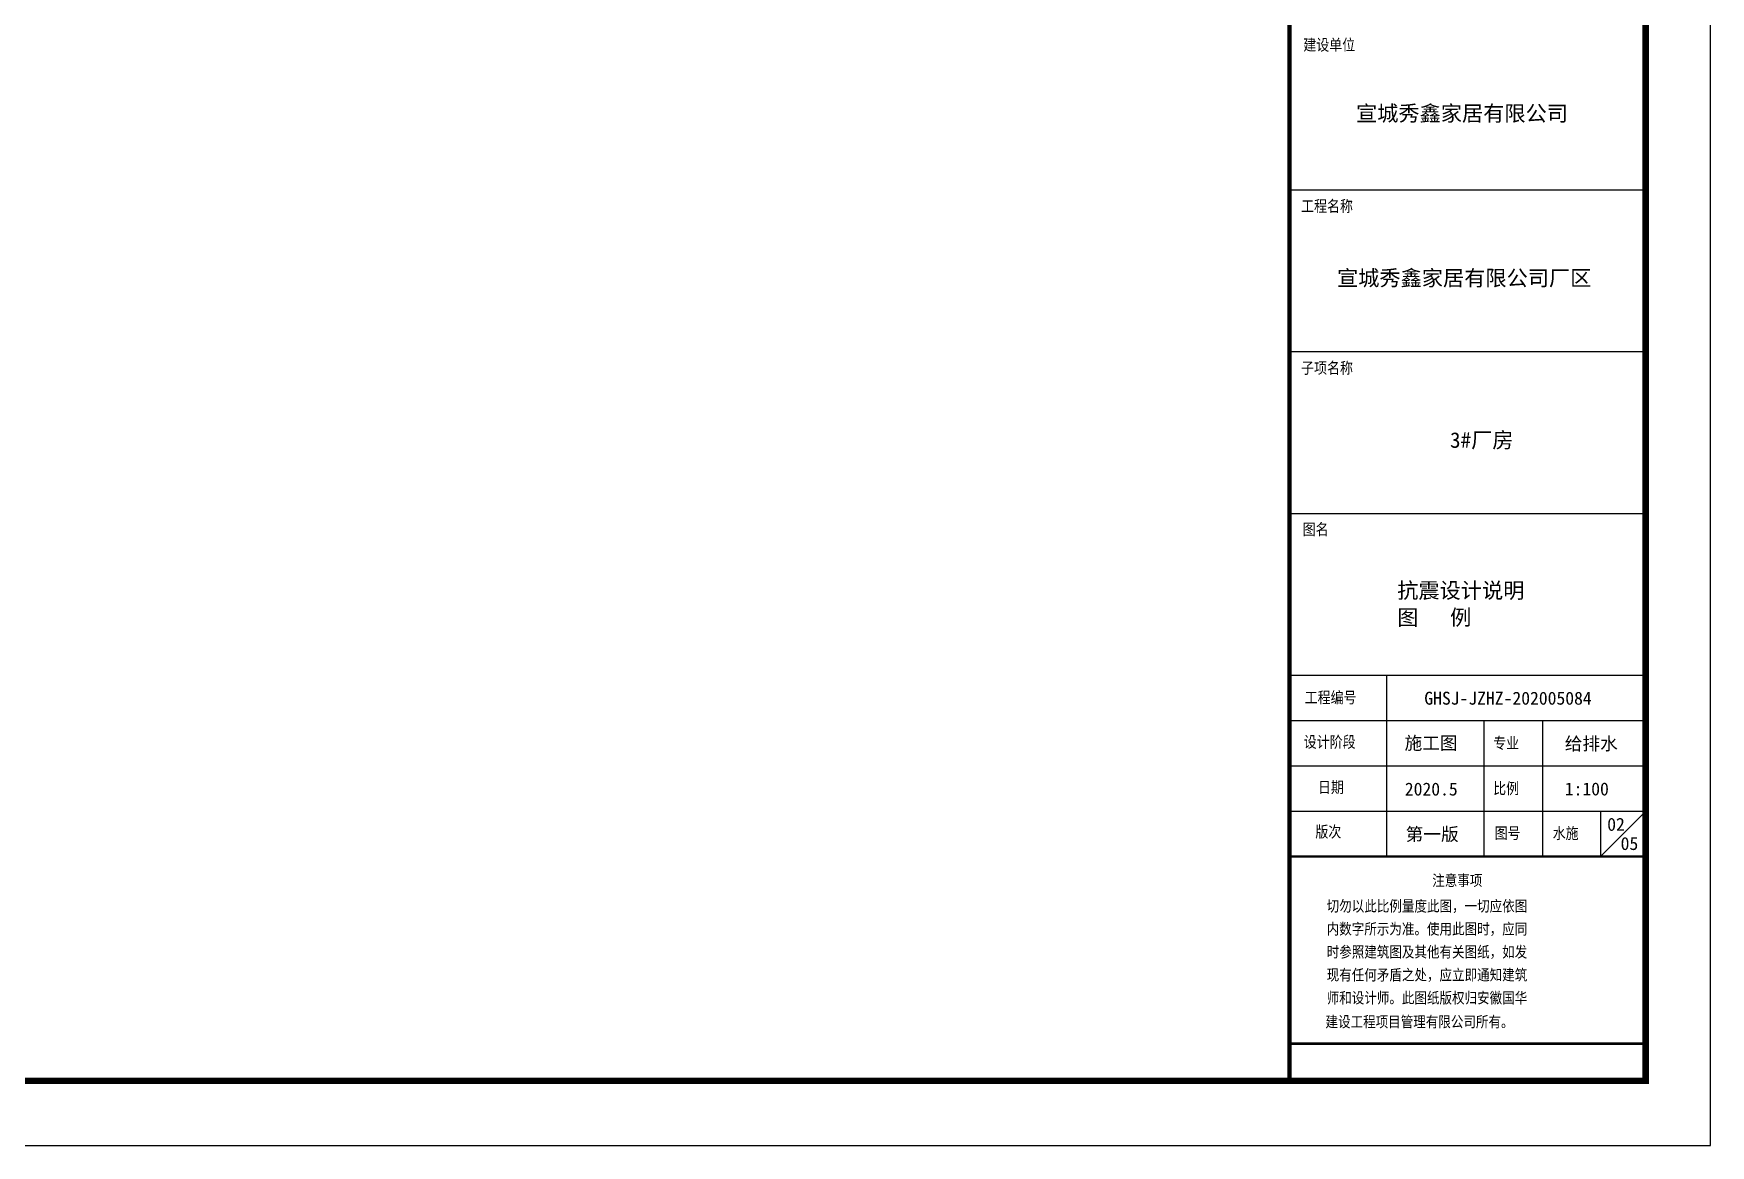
# Model space of a CAD drawing. Extents: x -427546 to -314919, y 698702 to 968782.
# Drawn here: x -379142 to -353246, y 884782 to 901961 of the extents above; entities that cross this region are included whole.
import ezdxf

# ---------------------------------------------------------------- set-up
doc = ezdxf.new("R2010")
doc.units = 0
doc.header["$LTSCALE"] = 1000
doc.header["$MEASUREMENT"] = 0
for name, color, linetype in [('1', 1, 'CONTINUOUS'), ('PP-PM-TK', 7, 'CONTINUOUS'), ('PUB_TEXT', 7, 'CONTINUOUS'), ('PUB_TITLE', 4, 'CONTINUOUS'), ('TWT_TITLE', 7, 'CONTINUOUS')]:
    doc.layers.add(name, color=color, linetype=linetype)
doc.styles.add('-黑体', font='simhei.ttf', dxfattribs={"width": 0.8})
doc.styles.add('TQ', font='txt.shx', dxfattribs={"width": 0.8, "bigfont": 'hztxt.shx'})

msp = doc.modelspace()

# ---------------------------------------------------------------- linework, layer by layer
at = {"layer": '1'}
for p, q in [((-359745.8, 899546.4), (-354245.8, 899546.4)), ((-359745.8, 897046.4), (-354245.8, 897046.4)), ((-359745.8, 894546.4), (-354245.8, 894546.4))]:
    msp.add_line(p, q, dxfattribs=at)
at = {"layer": '1', "color": 4}
for p, q in [((-359745.8, 892046.4), (-354245.8, 892046.4)), ((-358246.2, 892046.4), (-358246.2, 889246.4)), ((-359745.8, 891346.4), (-354245.8, 891346.4)), ((-356745.8, 891346.4), (-356745.8, 889246.4)), ((-355841.4, 891346.4), (-355841.4, 889246.4)), ((-359745.8, 890646.4), (-354245.8, 890646.4)), ((-359745.8, 889946.4), (-354245.8, 889946.4)), ((-354245.8, 889946.4), (-354945.8, 889246.4)), ((-354945.8, 889946.4), (-354945.8, 889246.4))]:
    msp.add_line(p, q, dxfattribs=at)
at = {"layer": '1', "color": 4, "const_width": 40}
msp.add_lwpolyline([(-359745.8, 889246.4), (-354245.8, 889246.4)], dxfattribs=at)
at = {"layer": 'PP-PM-TK', "color": 4}
for points, const_width in [([(-359745.8, 925782.3), (-359745.8, 885782.3)], 70), ([(-359745.8, 886354.1), (-354245.8, 886354.1)], 40)]:
    msp.add_lwpolyline(points, dxfattribs=dict(at, const_width=const_width))
at = {"layer": 'TWT_TITLE', "color": 4}
msp.add_lwpolyline([(-427545.8, 884782.3), (-353245.8, 884782.3), (-353245.8, 926782.3), (-427545.8, 926782.3)], close=True, dxfattribs=at)
at = {"layer": 'TWT_TITLE', "color": 4, "const_width": 100}
msp.add_lwpolyline([(-425045.8, 885782.3), (-354245.8, 885782.3), (-354245.8, 925782.3), (-425045.8, 925782.3)], close=True, dxfattribs=at)

# ---------------------------------------------------------------- texts
at = {"layer": 'PUB_TEXT', "color": 2, "style": 'TQ'}
for s, height, p in [('建设单位', 200, (-359533, 901679.1)), ('工程名称', 200, (-359566.5, 899188.1)), ('子项名称', 200, (-359566.5, 896687.4)), ('图名', 200, (-359542.5, 894194.4)), ('工程编号', 200, (-359511.8, 891595.8)), ('设计阶段', 200, (-359525.4, 890909.6)), ('专业', 200, (-356600.9, 890892.8)), ('日期', 200, (-359307, 890209.6)), ('比例', 200, (-356600.9, 890192.8)), ('版次', 200, (-359346.4, 889523.1)), ('图号', 200, (-356578.5, 889500.3)), ('水施', 200, (-355682.8, 889499.4)), ('注意事项', 193.6, (-357542.2, 888773.9)), ('切勿以此比例量度此图，一切应依图', 193.6, (-359172.5, 888378.1)), ('内数字所示为准。使用此图时，应同', 193.6, (-359172.5, 888024.3)), ('时参照建筑图及其他有关图纸，如发', 193.6, (-359172.5, 887669.3)), ('现有任何矛盾之处，应立即通知建筑', 193.6, (-359172.5, 887314.4)), ('师和设计师。此图纸版权归安徽国华', 193.6, (-359172.5, 886959.5)), ('建设工程项目管理有限公司所有。', 193.6, (-359190.6, 886590.3))]:
    msp.add_text(s, height=height, dxfattribs=at).set_placement(p)
at = {"layer": 'PUB_TITLE', "color": 255, "style": '-黑体'}
for s, height, p in [('宣城秀鑫家居有限公司', 240, (-358719.5, 900608.2)), ('宣城秀鑫家居有限公司厂区', 240, (-359012.9, 898064.6)), ('3#厂房', 240, (-357268.1, 895561)), ('GHSJ-JZHZ-202005084', 200, (-357664.7, 891592.6)), ('施工图', 200, (-357969, 890899.7)), ('给排水', 200, (-355495.3, 890890.7)), ('2020.5', 200, (-357965.3, 890188.7)), ('1:100', 200, (-355495.3, 890190.7)), ('02', 200, (-354840.1, 889643.9)), ('第一版', 200, (-357952.4, 889491.4)), ('05', 200, (-354632.9, 889347.3))]:
    msp.add_text(s, height=height, dxfattribs=at).set_placement(p)
at = {"layer": 'PUB_TITLE', "color": 6, "style": '-黑体'}
for s, p in [('抗震设计说明', (-358083.4, 893237.6)), ('图   例', (-358083.4, 892821))]:
    msp.add_text(s, height=240, dxfattribs=at).set_placement(p)

doc.saveas('drawing.dxf')
